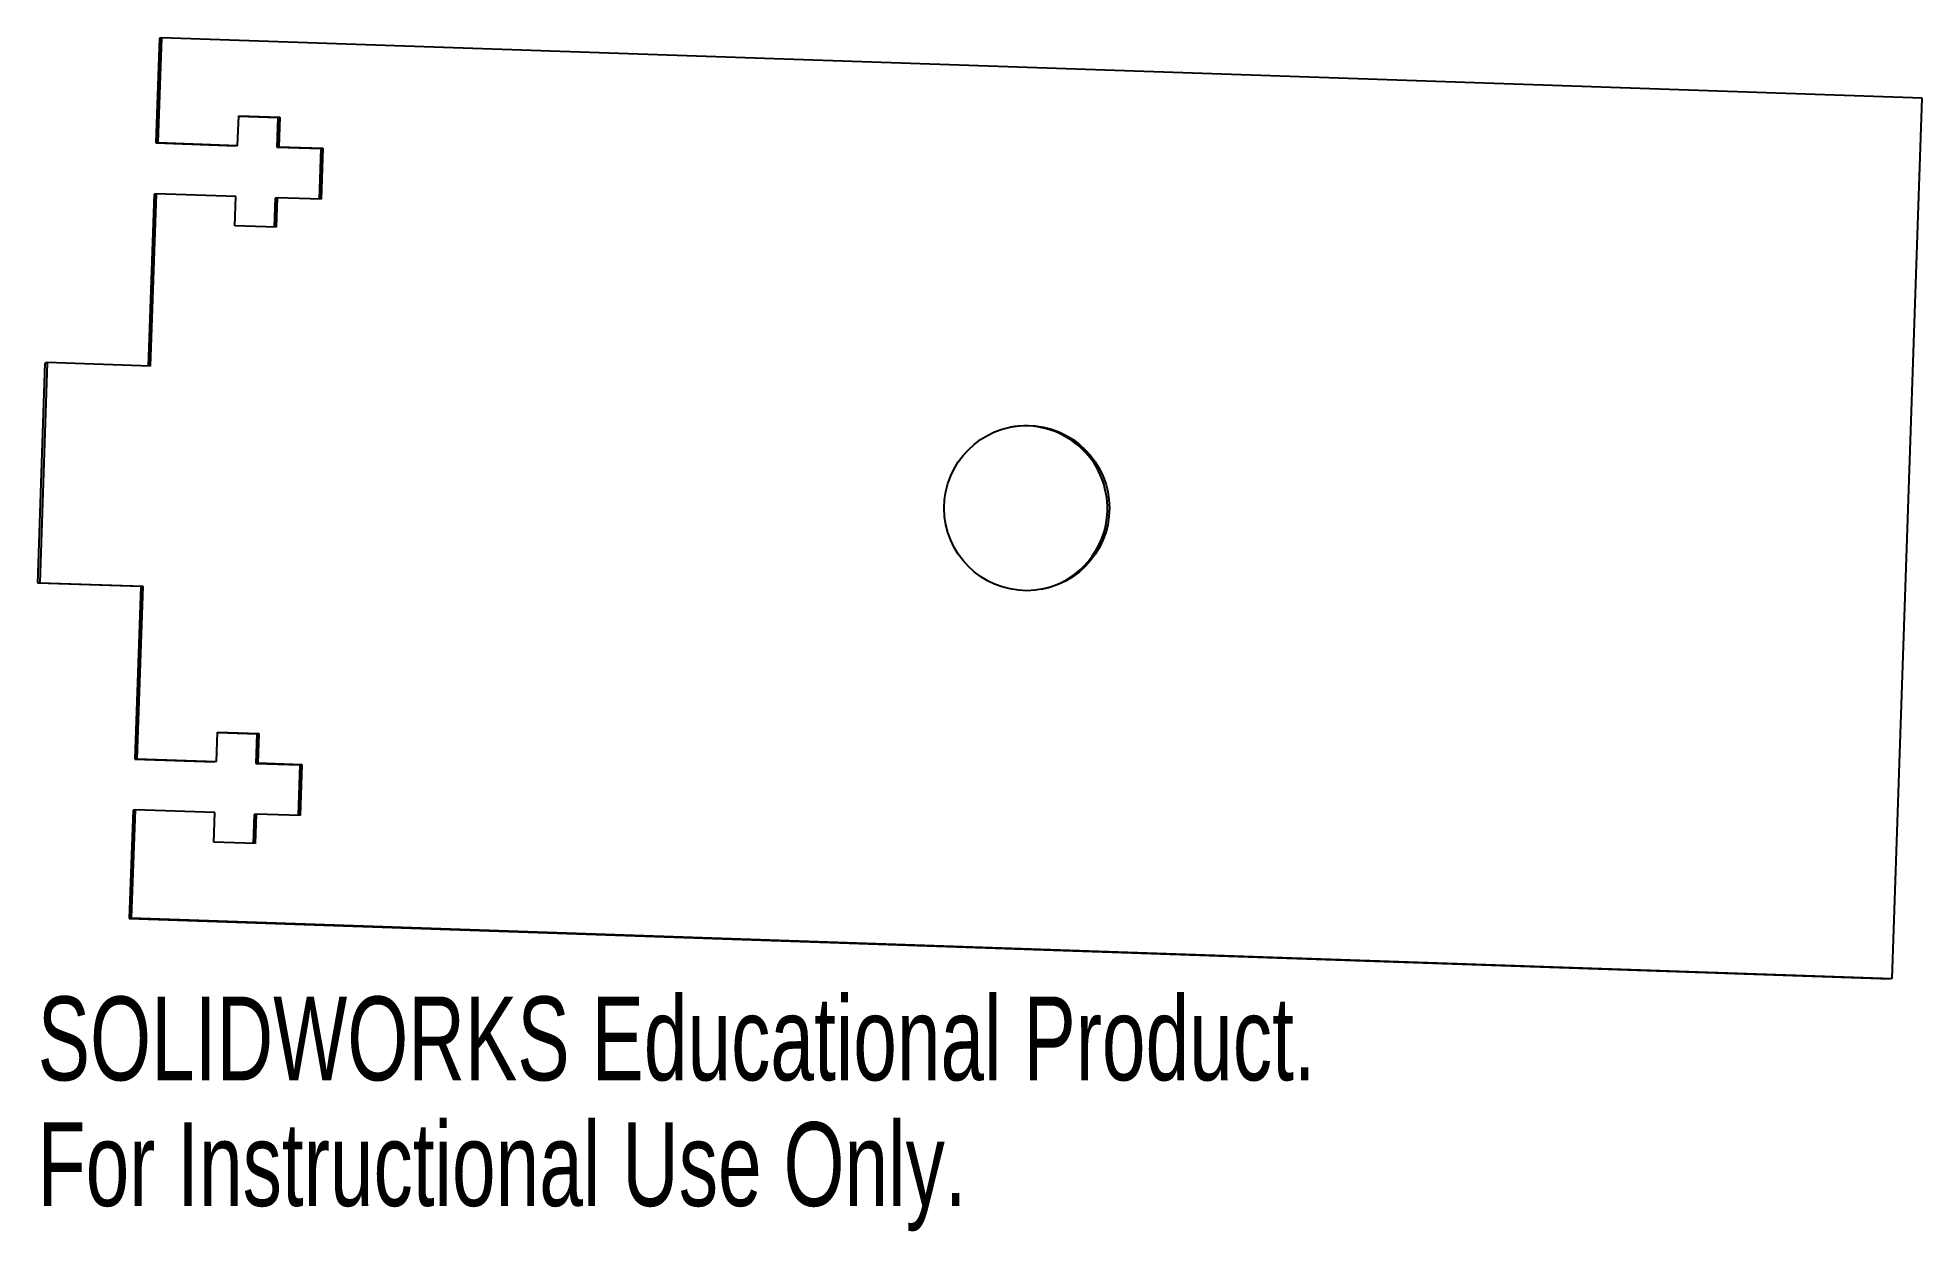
# Model space of a CAD drawing. Header units: inches. Extents: x -0.21 to 4.07, y -0.71 to 2.
import ezdxf

# ---------------------------------------------------------------- set-up
doc = ezdxf.new("R2010")
doc.units = ezdxf.units.IN
doc.header["$MEASUREMENT"] = 0
doc.styles.add('SLDTEXTSTYLE0', font='TXT', dxfattribs={"width": 0.7})

msp = doc.modelspace()

# ---------------------------------------------------------------- linework, layer by layer
at = {"color": 7, "linetype": 'Continuous', "lineweight": 25}
for p, q in [((0.0685, 1.9988), (0.0603, 1.7606)), ((0.073, 1.9997), (0.0648, 1.7615)), ((0.073, 1.9997), (0.0685, 1.9988)), ((4.0699, 1.8624), (0.073, 1.9997)), ((4.0014, -0.1364), (4.0699, 1.8624)), ((0.2459, 1.7552), (0.2482, 1.8222)), ((0.2482, 1.8222), (0.3419, 1.819)), ((0.2482, 1.8212), (0.3374, 1.8181)), ((0.3374, 1.8181), (0.3351, 1.7511)), ((0.3419, 1.819), (0.3374, 1.8181)), ((0.3419, 1.819), (0.3396, 1.752)), ((0.0648, 1.7615), (0.0603, 1.7606)), ((0.0603, 1.7606), (0.2414, 1.7544)), ((0.0648, 1.7615), (0.2459, 1.7552)), ((0.2459, 1.7552), (0.2414, 1.7544)), ((0.3396, 1.752), (0.3351, 1.7511)), ((0.3351, 1.7511), (0.435, 1.7477)), ((0.3396, 1.752), (0.4395, 1.7486)), ((0.435, 1.7477), (0.4311, 1.6328)), ((0.4395, 1.7486), (0.435, 1.7477)), ((0.4395, 1.7486), (0.4355, 1.6327)), ((0.0563, 1.6446), (0.0429, 1.2539)), ((0.0608, 1.6455), (0.0474, 1.2538)), ((0.0608, 1.6455), (0.0563, 1.6446)), ((0.2419, 1.6393), (0.0608, 1.6455)), ((0.2397, 1.5723), (0.2419, 1.6393)), ((0.3311, 1.6352), (0.3289, 1.5693)), ((0.3356, 1.6361), (0.3311, 1.6352)), ((0.3356, 1.6361), (0.3333, 1.5691)), ((0.4355, 1.6327), (0.3356, 1.6361)), ((0.3333, 1.5691), (0.2397, 1.5723)), ((-0.208, 0.7612), (-0.1909, 1.2609)), ((-0.1864, 1.2618), (-0.2035, 0.7621)), ((-0.1864, 1.2618), (-0.1909, 1.2609)), ((0.0474, 1.2538), (-0.1864, 1.2618)), ((-0.2035, 0.7621), (-0.208, 0.7612)), ((0.0258, 0.7532), (-0.208, 0.7612)), ((-0.2035, 0.7621), (0.0303, 0.7541)), ((0.0258, 0.7532), (0.0124, 0.3614)), ((0.0303, 0.7541), (0.0169, 0.3623)), ((0.0303, 0.7541), (0.0258, 0.7532)), ((0.198, 0.3561), (0.2003, 0.423)), ((0.2003, 0.423), (0.294, 0.4198)), ((0.2003, 0.422), (0.2895, 0.4189)), ((0.2895, 0.4189), (0.2872, 0.352)), ((0.294, 0.4198), (0.2895, 0.4189)), ((0.294, 0.4198), (0.2917, 0.3529)), ((0.0169, 0.3623), (0.0124, 0.3614)), ((0.0124, 0.3614), (0.1935, 0.3552)), ((0.0169, 0.3623), (0.198, 0.3561)), ((0.198, 0.3561), (0.1935, 0.3552)), ((0.2917, 0.3529), (0.2872, 0.352)), ((0.2872, 0.352), (0.3871, 0.3485)), ((0.2917, 0.3529), (0.3916, 0.3494)), ((0.3871, 0.3485), (0.3832, 0.2336)), ((0.3916, 0.3494), (0.3871, 0.3485)), ((0.3916, 0.3494), (0.3876, 0.2335)), ((0.0084, 0.2455), (0, 0)), ((0.0129, 0.2464), (0.0045, 0.0009)), ((0.0129, 0.2464), (0.0084, 0.2455)), ((0.194, 0.2401), (0.0129, 0.2464)), ((0.1917, 0.1732), (0.194, 0.2401)), ((0.2832, 0.236), (0.2809, 0.1701)), ((0.2877, 0.2369), (0.2832, 0.236)), ((0.2877, 0.2369), (0.2854, 0.17)), ((0.3876, 0.2335), (0.2877, 0.2369)), ((0.2854, 0.17), (0.1917, 0.1732)), ((0.0045, 0.0009), (0, 0)), ((0, 0), (3.9969, -0.1372)), ((0.0045, 0.0009), (4.0014, -0.1364)), ((4.0014, -0.1364), (3.9969, -0.1372))]:
    msp.add_line(p, q, dxfattribs=at)
msp.add_circle((2.0372, 0.9316), 0.1875, dxfattribs=at)
for start, end in [(358.0322, 100.3158), (281.7257, 358.0425)]:
    msp.add_arc((2.0327, 0.9308), 0.1875, start, end, dxfattribs=at)

# ---------------------------------------------------------------- texts
at = {"color": 7, "linetype": 'Continuous', "char_height": 0.1903, "attachment_point": 1, "style": 'SLDTEXTSTYLE0'}
for s, insert in [('SOLIDWORKS Educational Product.', (-0.208, -0.1774)), ('For Instructional Use Only.', (-0.208, -0.4628))]:
    msp.add_mtext(s, dxfattribs=dict(at, insert=insert))

doc.saveas('drawing.dxf')
